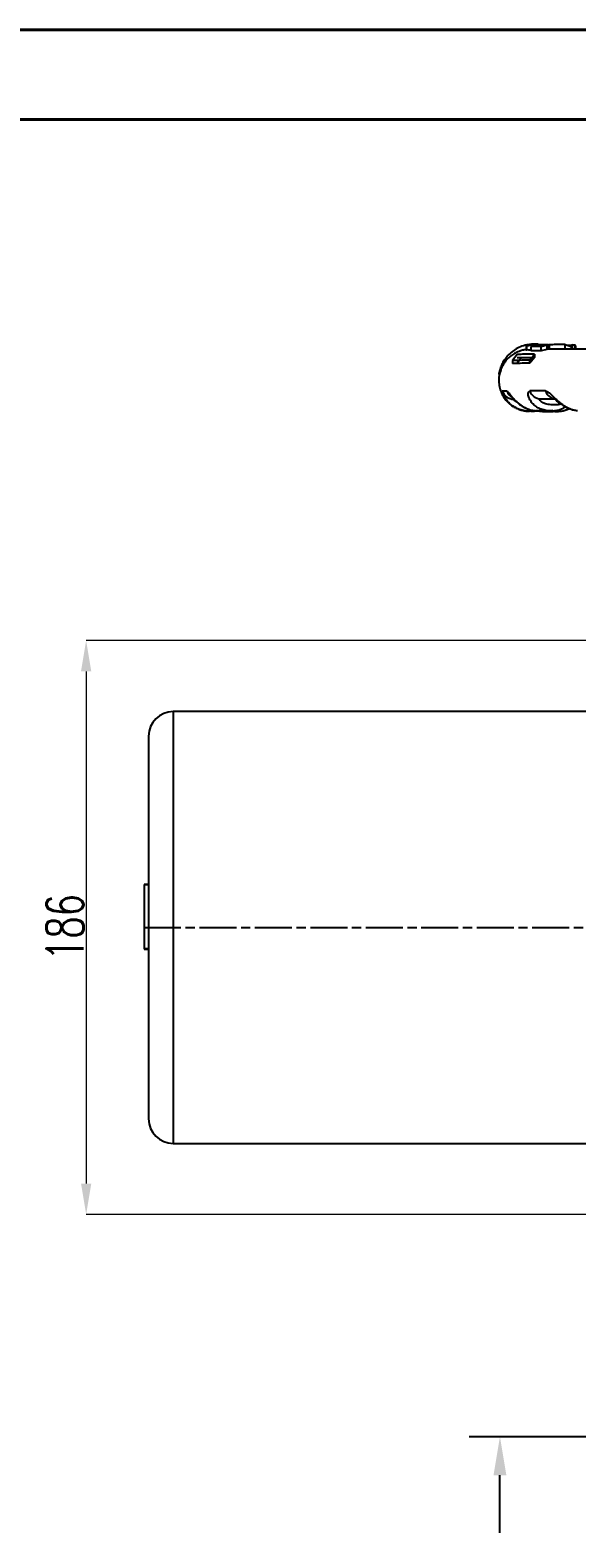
# Model space of a CAD drawing. Header units: millimetres. Extents: x 1890 to 4327, y 775 to 2498.
# Drawn here: x 3340 to 3517.3, y 2013.9 to 2497.9 of the extents above; entities that cross this region are included whole.
import ezdxf

# ---------------------------------------------------------------- set-up
doc = ezdxf.new("R2010")
doc.units = ezdxf.units.MM
doc.linetypes.add('AM_ISO08W050', pattern=[18, 12, -1.5, 3, -1.5])
for name, color, linetype, lineweight in [('AM_5', 3, 'Continuous', 25), ('AM_7', 4, 'AM_ISO08W050', 25), ('AM_BOR', 7, 'Continuous', 50), ('粗实线', 7, 'Continuous', 40)]:
    doc.layers.add(name, color=color, linetype=linetype, lineweight=lineweight)
doc.styles.add('SLDTEXTSTYLE1', font='txt.shx', dxfattribs={"width": 0.7, "bigfont": 'gbcbig.shx'})
doc.styles.get("Standard").update_dxf_attribs({"font": 'arial.ttf'})
doc.styles.add('TH_GBDIM', font='simplex.shx', dxfattribs={"width": 0.707, "bigfont": 'hzfs.shx'})
doc.dimstyles.new('ISO-25$0', dxfattribs={"dimtxt": 2.5, "dimasz": 2.5, "dimexe": 1.25, "dimexo": 0.625, "dimtad": 1, "dimtxsty": 'Standard', "dimcen": 2.5, "dimdle": 5, "dimadec": 0, "dimazin": 0, "dimtfac": 1, "dimtmove": 0, "dimatfit": 3, "dimfxl": 0, "dimarcsym": 0})
doc.dimstyles.new('SLDDIMSTYLE12$0', dxfattribs={"dimtxt": 12, "dimasz": 10, "dimexe": 0, "dimexo": 0.0625, "dimgap": 0.875, "dimtad": 1, "dimdec": 1, "dimlfac": 1.8, "dimrnd": 1e-09, "dimzin": 12, "dimdsep": 46, "dimtxsty": 'SLDTEXTSTYLE1', "dimcen": 0.09, "dimdle": 8.16, "dimclrd": 3, "dimclre": 3, "dimadec": 0, "dimazin": 3, "dimtfac": 1, "dimtdec": 1, "dimtofl": 0, "dimtmove": 0, "dimatfit": 3, "dimfxl": 0, "dimfrac": 2, "dimtolj": 1, "dimlwd": 5, "dimlwe": 5, "dimarcsym": 0})

# ---------------------------------------------------------------- blocks, each defined once
blk = doc.blocks.new('*D57')
at = {"color": 1, "linetype": 'Continuous', "transparency": 16777216}
for p, q in [((3556.01, 2041.88), (3482.53, 2041.88)), ((3492.53, 1610.38), (3492.53, 2029.38)), ((3660, 1597.88), (3482.53, 1597.88))]:
    blk.add_line(p, q, dxfattribs=at)
at = {"color": 1, "linetype": 'ByBlock', "transparency": 16777216}
for points in [[(3490.45, 2029.38), (3494.62, 2029.38), (3492.53, 2041.88)], [(3490.45, 1610.38), (3494.62, 1610.38), (3492.53, 1597.88)]]:
    blk.add_solid(points, dxfattribs=at)
at = {"layer": 'Defpoints', "color": 0, "linetype": 'ByBlock', "transparency": 16777216}
for p in [(3492.53, 2041.88), (3558.51, 2041.88), (3662.5, 1597.88)]:
    blk.add_point(p, dxfattribs=at)
at = {"color": 1, "linetype": 'ByBlock', "lineweight": 5, "transparency": 16777216, "insert": (3480.03, 1819.64), "char_height": 15, "attachment_point": 5, "rotation": 90, "style": 'TH_GBDIM'}
blk.add_mtext('444', dxfattribs=at)
blk = doc.blocks.new('*D58')
at = {"layer": 'AM_5', "color": 3, "lineweight": 5, "transparency": 16777216}
blk.add_line((3527.45, 2299.96), (3358.24, 2299.96), dxfattribs=at)
at = {"layer": 'AM_5', "color": 3, "linetype": 'Continuous', "lineweight": 5, "transparency": 16777216}
for p, q in [((3358.24, 2289.96), (3358.24, 2123.96)), ((3527.45, 2113.96), (3358.24, 2113.96))]:
    blk.add_line(p, q, dxfattribs=at)
at = {"layer": 'AM_5', "color": 3, "transparency": 16777216}
for points in [[(3356.57, 2289.96), (3359.91, 2289.96), (3358.24, 2299.96)], [(3356.57, 2123.96), (3359.91, 2123.96), (3358.24, 2113.96)]]:
    blk.add_solid(points, dxfattribs=at)
at = {"layer": 'Defpoints', "color": 0, "transparency": 16777216}
for p in [(3527.51, 2299.96), (3358.24, 2113.96), (3527.51, 2113.96)]:
    blk.add_point(p, dxfattribs=at)
at = {"layer": 'AM_5', "color": 0, "transparency": 16777216, "insert": (3351.36, 2206.96), "char_height": 12, "attachment_point": 5, "rotation": 90, "style": 'SLDTEXTSTYLE1'}
blk.add_mtext('\\A1;186', dxfattribs=at)
blk = doc.blocks.new('rA3')
at = {"layer": '粗实线'}
for p, q in [((753.384, 421.26), (333.384, 421.26)), ((748.384, 416.26), (358.384, 416.26))]:
    blk.add_line(p, q, dxfattribs=at)

msp = doc.modelspace()

# ---------------------------------------------------------------- linework, layer by layer
at = {"color": 7, "linetype": 'Continuous', "lineweight": 25}
for p, q in [((3502.813, 2396.006), (3501.421, 2395.782)), ((3503.974, 2396.03), (3502.813, 2396.006)), ((3503.712, 2395.94), (3504.9, 2396.082)), ((3503.998, 2396.033), (3503.974, 2396.03)), ((3504.724, 2396.08), (3503.998, 2396.033)), ((3504.9, 2396.082), (3504.724, 2396.08)), ((3498.152, 2392.711), (3496.606, 2390.737)), ((3497.894, 2389.816), (3499.55, 2391.686)), ((3502.623, 2395.808), (3501.032, 2395.442)), ((3501.21, 2395.446), (3501.032, 2395.442)), ((3501.032, 2395.442), (3501.032, 2394.037)), ((3501.21, 2394.04), (3501.032, 2394.037)), ((3501.21, 2395.446), (3503.712, 2395.94)), ((3501.21, 2394.04), (3501.21, 2395.446)), ((3502.584, 2394.201), (3501.21, 2394.04)), ((3502.623, 2395.808), (3501.421, 2395.782)), ((3502.45, 2394.139), (3501.773, 2394.131)), ((3502.221, 2390.837), (3503.719, 2392.792)), ((3503.719, 2391.719), (3502.221, 2389.838)), ((3504.446, 2395.817), (3502.584, 2395.201)), ((3505.939, 2395.238), (3502.584, 2395.201)), ((3502.584, 2395.201), (3502.584, 2393.857)), ((3505.939, 2393.885), (3502.584, 2393.857)), ((3503.719, 2392.792), (3503.719, 2391.719)), ((3507.784, 2395.849), (3504.446, 2395.817)), ((3505.939, 2395.238), (3507.784, 2395.849)), ((3505.939, 2393.885), (3505.939, 2395.238)), ((3507.784, 2394.315), (3505.939, 2393.885)), ((3508.471, 2395.413), (3507.745, 2395.601)), ((3507.784, 2395.849), (3507.784, 2394.315)), ((3508.327, 2395.801), (3507.804, 2395.845)), ((3507.824, 2395.879), (3507.988, 2395.861)), ((3508.471, 2395.003), (3508.107, 2395.142)), ((3508.471, 2395.854), (3508.471, 2394.387)), ((3513.711, 2395.891), (3515.643, 2395.258)), ((3513.711, 2394.42), (3513.711, 2395.891)), ((3514.373, 2395.674), (3515.821, 2395.668)), ((3515.643, 2395.258), (3515.643, 2394.43)), ((3515.643, 2394.693), (3516.032, 2394.484)), ((3516.032, 2394.484), (3515.643, 2394.478)), ((3516.105, 2395.835), (3515.821, 2395.668)), ((3515.821, 2395.668), (3515.821, 2394.598)), ((3516.105, 2395.835), (3516.83, 2395.831)), ((3516.105, 2394.432), (3516.105, 2395.835)), ((3517.13, 2395.505), (3516.83, 2395.831)), ((3516.83, 2395.831), (3516.83, 2394.435)), ((3517.13, 2394.437), (3517.13, 2395.505)), ((3492.794, 2388.651), (3492.198, 2386.505)), ((3492.198, 2386.505), (3492.198, 2386.154)), ((3492.794, 2387.758), (3492.577, 2386.976)), ((3492.805, 2388.674), (3492.794, 2388.651)), ((3492.794, 2387.758), (3492.794, 2388.651)), ((3492.805, 2387.781), (3492.794, 2387.758)), ((3492.805, 2387.781), (3492.805, 2388.674)), ((3493.94, 2389.94), (3493.94, 2390.846)), ((3496.606, 2390.737), (3496.606, 2389.792)), ((3502.221, 2389.838), (3502.221, 2390.837)), ((3492.348, 2386.154), (3492.198, 2386.154)), ((3505.787, 2378.273), (3510.697, 2378.3)), ((3505.787, 2378.273), (3510.816, 2378.27)), ((3501.2, 2374.341), (3501.112, 2374.346)), ((3501.119, 2374.353), (3501.154, 2374.363)), ((3501.134, 2374.358), (3501.191, 2374.325)), ((3501.154, 2374.363), (3501.2, 2374.389)), ((3501.244, 2374.354), (3501.2, 2374.389)), ((3501.244, 2374.354), (3501.201, 2374.342)), ((3501.512, 2374.32), (3501.485, 2374.353)), ((3502.191, 2374.346), (3504.105, 2374.416)), ((3503.432, 2374.435), (3503.913, 2374.54)), ((3505.33, 2374.274), (3504.628, 2374.418)), ((3505.417, 2374.265), (3505.253, 2374.299)), ((3505.33, 2374.274), (3505.253, 2374.299)), ((3505.374, 2374.274), (3505.33, 2374.274)), ((3505.946, 2374.285), (3505.417, 2374.265)), ((3505.943, 2374.265), (3506.321, 2374.214)), ((3508.09, 2374.367), (3505.946, 2374.285)), ((3507.996, 2374.449), (3508.173, 2374.477)), ((3509.68, 2374.505), (3508.091, 2374.439)), ((3508.091, 2374.439), (3508.174, 2374.477)), ((3509.07, 2374.391), (3509.422, 2374.457)), ((3509.767, 2374.232), (3510.969, 2374.28)), ((3510.368, 2374.184), (3510.664, 2374.182)), ((3527.514, 2276.956), (3386.514, 2276.957)), ((3377.014, 2220.885), (3378.514, 2220.885)), ((3377.014, 2220.885), (3377.014, 2200.152)), ((3378.514, 2220.885), (3377.014, 2220.885)), ((3377.014, 2220.885), (3377.014, 2220.885)), ((3377.014, 2200.152), (3378.514, 2200.152)), ((3377.014, 2200.152), (3377.014, 2199.918)), ((3377.014, 2199.918), (3378.514, 2199.918)), ((3386.513, 2136.957), (3527.513, 2136.956))]:
    msp.add_line(p, q, dxfattribs=at)
at = {"color": 7, "linetype": 'Continuous', "lineweight": 25, "flags": 128}
msp.add_lwpolyline([(3386.514, 2276.957), (3386.514, 2276.779), (3386.514, 2276.244), (3386.514, 2275.357), (3386.514, 2274.121), (3386.514, 2272.543), (3386.514, 2270.631), (3386.514, 2268.394), (3386.514, 2265.845), (3386.514, 2262.995), (3386.514, 2259.859), (3386.514, 2256.454), (3386.514, 2252.797), (3386.514, 2248.906), (3386.514, 2244.802), (3386.514, 2240.504), (3386.514, 2236.036), (3386.514, 2231.419), (3386.514, 2226.678), (3386.514, 2221.837), (3386.514, 2216.919), (3386.514, 2211.951), (3386.514, 2206.957), (3386.514, 2201.963), (3386.514, 2196.995), (3386.514, 2192.077), (3386.514, 2187.236), (3386.514, 2182.494), (3386.514, 2177.878), (3386.514, 2173.41), (3386.514, 2169.112), (3386.514, 2165.008), (3386.513, 2161.117), (3386.513, 2157.459), (3386.513, 2154.054), (3386.513, 2150.919), (3386.513, 2148.069), (3386.513, 2145.519), (3386.513, 2143.283), (3386.513, 2141.37), (3386.513, 2139.792), (3386.513, 2138.557), (3386.513, 2137.669), (3386.513, 2137.135), (3386.513, 2136.957)], dxfattribs=at)
at = {"color": 7, "linetype": 'Continuous', "lineweight": 25}
for centre, radius, start, end in [((3496.161, 2268.335), 112.461, 90.67829, 91.46899), ((3497.01, 2382.173), 3.99, 200.7466, 269.94723), ((3498.564, 2382.187), 3.987, 200.53714, 238.92466), ((3525.907, -1519.503), 3900.426, 90.273673, 90.347423), ((3505.852, 2382.069), 3.796, 198.69099, 269.01094), ((3510.797, 2381.99), 3.692, 197.51104, 268.43264), ((3517.849, 3781.295), 1407.053, 269.518479, 269.594895), ((3386.514, 2268.957), 8, 89.99969, 179.99969), ((3386.513, 2144.957), 8, 179.99969, 269.99969)]:
    msp.add_arc(centre, radius, start, end, dxfattribs=at)
for points, knots in [([(3501.032, 2394.229), (3500.98, 2394.223), (3500.841, 2394.208), (3500.463, 2394.152), (3499.896, 2394.039), (3499.174, 2393.846), (3498.261, 2393.519), (3497.136, 2392.972), (3495.879, 2392.124), (3494.65, 2390.962), (3493.599, 2389.546), (3492.806, 2387.951), (3492.306, 2386.237), (3492.118, 2384.461), (3492.247, 2382.678), (3492.689, 2380.947), (3493.431, 2379.322), (3494.448, 2377.854), (3495.708, 2376.59), (3497.073, 2375.638), (3498.332, 2375.031), (3499.328, 2374.69), (3500.088, 2374.502), (3500.661, 2374.4), (3500.985, 2374.358), (3501.088, 2374.348), (3501.112, 2374.346)], [0, 0, 0, 0, 0.0148867, 0.0392673, 0.0620584, 0.0873333, 0.1182037, 0.1585511, 0.2087423, 0.2639748, 0.320539, 0.3773811, 0.4342854, 0.491206, 0.5481328, 0.6050646, 0.6620035, 0.7189518, 0.7759064, 0.832816, 0.878701, 0.9113007, 0.9380514, 0.963413, 0.9915051, 1, 1, 1, 1]), ([(3501.419, 2395.782), (3500.987, 2395.7), (3499.889, 2395.49), (3498.247, 2394.779), (3496.541, 2393.706), (3495.074, 2392.397), (3494.306, 2391.346), (3493.94, 2390.846)], [0, 0, 0, 0, 0.1436466, 0.3657796, 0.5794741, 0.7996194, 1, 1, 1, 1]), ([(3503.719, 2392.792), (3502.602, 2392.778), (3500.381, 2392.75), (3498.892, 2392.724), (3498.152, 2392.711)], [0, 0, 0, 0, 0.5034187, 1, 1, 1, 1]), ([(3498.152, 2391.672), (3498.897, 2391.68), (3500.387, 2391.696), (3502.609, 2391.711), (3503.719, 2391.719)], [0, 0, 0, 0, 0.4999998, 1, 1, 1, 1]), ([(3507.656, 2395.664), (3507.81, 2395.65), (3508.133, 2395.619), (3508.355, 2395.509), (3508.471, 2395.452)], [0, 0, 0, 0, 0.4794776, 1, 1, 1, 1]), ([(3507.656, 2395.473), (3507.747, 2395.456), (3508.064, 2395.394), (3508.302, 2395.293), (3508.471, 2395.22)], [0, 0, 0, 0, 0.2892723, 1, 1, 1, 1]), ([(3507.656, 2395.315), (3507.728, 2395.296), (3508.013, 2395.219), (3508.276, 2395.076), (3508.471, 2394.97)], [0, 0, 0, 0, 0.2547132, 1, 1, 1, 1]), ([(3508.471, 2395.724), (3508.47, 2395.724), (3508.25, 2395.79), (3508.017, 2395.77), (3507.784, 2395.75)], [0, 0, 0, 0, 0.0059339, 1, 1, 1, 1]), ([(3508.471, 2394.927), (3508.308, 2395.023), (3508.089, 2395.151), (3507.847, 2395.219), (3507.784, 2395.237)], [0, 0, 0, 0, 0.7422142, 1, 1, 1, 1]), ([(3662.515, 2394.634), (3660.117, 2394.634), (3656.735, 2394.634), (3651.732, 2394.633), (3647.441, 2394.633), (3642.336, 2394.631), (3636.995, 2394.63), (3631.429, 2394.628), (3625.726, 2394.625), (3619.941, 2394.622), (3614.116, 2394.618), (3608.286, 2394.614), (3602.479, 2394.609), (3596.72, 2394.604), (3591.029, 2394.598), (3585.425, 2394.592), (3579.924, 2394.586), (3574.542, 2394.578), (3569.293, 2394.571), (3564.189, 2394.563), (3559.242, 2394.554), (3554.462, 2394.545), (3549.859, 2394.536), (3545.443, 2394.526), (3541.221, 2394.516), (3537.201, 2394.506), (3533.389, 2394.495), (3529.792, 2394.484), (3526.413, 2394.473), (3523.259, 2394.462), (3520.331, 2394.451), (3517.631, 2394.439), (3515.163, 2394.427), (3512.923, 2394.416), (3510.918, 2394.404), (3509.194, 2394.393), (3508.23, 2394.386), (3507.784, 2394.382)], [0, 0, 0, 0, 0.0344071, 0.0485109, 0.0718894, 0.0961605, 0.1221805, 0.149305, 0.1772714, 0.2058697, 0.2349502, 0.2644009, 0.2941371, 0.3240924, 0.3542143, 0.3844599, 0.4147936, 0.445185, 0.4756078, 0.5060385, 0.5364555, 0.5668389, 0.5971695, 0.6274283, 0.6575964, 0.6876542, 0.7175815, 0.7473561, 0.7769545, 0.8063502, 0.8355137, 0.8644114, 0.8930048, 0.921249, 0.9490912, 0.9764687, 1, 1, 1, 1]), ([(3507.796, 2395.871), (3507.95, 2395.876), (3508.136, 2395.881), (3508.315, 2395.829), (3508.346, 2395.82)], [0, 0, 0, 0, 0.8253899, 1, 1, 1, 1]), ([(3513.711, 2395.891), (3512.666, 2395.885), (3510.573, 2395.874), (3509.173, 2395.861), (3508.471, 2395.854)], [0, 0, 0, 0, 0.4988559, 1, 1, 1, 1]), ([(3493.94, 2390.846), (3493.795, 2390.616), (3493.507, 2390.162), (3493.168, 2389.506), (3492.953, 2389.028), (3492.852, 2388.787), (3492.814, 2388.694), (3492.808, 2388.68), (3492.805, 2388.674)], [0, 0, 0, 0, 0.2914797, 0.5750699, 0.8079281, 0.8967748, 0.9490808, 1, 1, 1, 1]), ([(3494.514, 2390.691), (3494.51, 2390.688), (3494.27, 2390.486), (3494.104, 2390.211), (3493.94, 2389.94)], [0, 0, 0, 0, 0.01355435, 1, 1, 1, 1]), ([(3502.221, 2390.837), (3501.093, 2390.819), (3498.853, 2390.784), (3497.351, 2390.752), (3496.606, 2390.737)], [0, 0, 0, 0, 0.5039201, 1, 1, 1, 1]), ([(3502.221, 2389.838), (3501.101, 2389.83), (3498.861, 2389.815), (3497.357, 2389.799), (3496.606, 2389.792)], [0, 0, 0, 0, 0.5000002, 1, 1, 1, 1]), ([(3501.154, 2374.363), (3500.552, 2374.462), (3499.382, 2374.655), (3497.728, 2375.338), (3496.51, 2376.1), (3495.662, 2376.809), (3495.1, 2377.362), (3494.608, 2377.936), (3494.178, 2378.531), (3493.833, 2379.104), (3493.48, 2379.811), (3493.222, 2380.564), (3493.26, 2380.694), (3493.278, 2380.759)], [0, 0, 0, 0, 0.1284973, 0.2497639, 0.3799902, 0.4410033, 0.4995684, 0.5633982, 0.624473, 0.6884765, 0.7497189, 0.8750081, 1, 1, 1, 1]), ([(3494.83, 2380.788), (3494.946, 2380.726), (3495.179, 2380.601), (3495.832, 2379.706), (3496.562, 2378.774), (3497.273, 2377.988), (3498.045, 2377.224), (3498.937, 2376.492), (3499.927, 2375.847), (3500.982, 2375.278), (3502.394, 2374.708), (3503.563, 2374.516), (3504.165, 2374.418)], [0, 0, 0, 0, 0.1245331, 0.2497204, 0.3746604, 0.4358129, 0.4997369, 0.6193085, 0.6831267, 0.7499061, 0.8713351, 1, 1, 1, 1]), ([(3496.947, 2378.359), (3496.938, 2378.357), (3496.905, 2378.349), (3497.032, 2378.196), (3497.311, 2377.895), (3497.924, 2377.302), (3498.961, 2376.417), (3500.656, 2375.402), (3502.138, 2374.725), (3503.05, 2374.631), (3503.185, 2374.617)], [0, 0, 0, 0, 0.023323, 0.0856596, 0.1580207, 0.2430344, 0.4417407, 0.6789866, 0.9522608, 1, 1, 1, 1]), ([(3498.204, 2377.137), (3498.075, 2377.199), (3497.692, 2377.382), (3497.246, 2377.752), (3496.965, 2378.109), (3496.993, 2378.158), (3497.006, 2378.182)], [0, 0, 0, 0, 0.1407072, 0.4184993, 0.7090977, 1, 1, 1, 1]), ([(3507.996, 2374.449), (3507.429, 2374.547), (3506.327, 2374.738), (3504.815, 2375.42), (3503.743, 2376.182), (3503.034, 2376.891), (3502.588, 2377.445), (3502.224, 2378.021), (3501.942, 2378.617), (3501.76, 2379.191), (3501.648, 2379.9), (3501.737, 2380.656), (3502.083, 2380.787), (3502.256, 2380.852)], [0, 0, 0, 0, 0.12847248, 0.24975174, 0.3799936, 0.44100837, 0.49957067, 0.56339972, 0.6244689, 0.68847721, 0.74971847, 0.87501061, 1, 1, 1, 1]), ([(3512.358, 2376.607), (3512.219, 2376.566), (3511.451, 2376.344), (3510.035, 2376.297), (3508.198, 2376.432), (3506.768, 2376.865), (3505.904, 2377.397), (3505.526, 2377.84), (3505.493, 2378.2), (3505.689, 2378.249), (3505.787, 2378.273)], [0, 0, 0, 0, 0.0426739, 0.2343151, 0.4259587, 0.6169991, 0.7170695, 0.8085352, 0.9042176, 1, 1, 1, 1]), ([(3507.277, 2380.879), (3507.541, 2380.816), (3508.071, 2380.69), (3509.083, 2379.791), (3510.028, 2378.854), (3510.858, 2378.065), (3511.717, 2377.299), (3512.654, 2376.566), (3513.655, 2375.92), (3514.697, 2375.352), (3516.059, 2374.783), (3517.153, 2374.595), (3517.716, 2374.499)], [0, 0, 0, 0, 0.1245352, 0.2497123, 0.3746683, 0.4358121, 0.4997348, 0.6193036, 0.6831306, 0.7499247, 0.8713728, 1, 1, 1, 1]), ([(3510.912, 2378.141), (3510.867, 2378.128), (3510.714, 2378.084), (3510.647, 2378.009), (3510.75, 2377.838), (3511.024, 2377.594), (3511.365, 2377.322), (3511.829, 2376.974), (3512.918, 2376.199), (3514.5, 2375.337), (3516.114, 2374.72), (3516.914, 2374.646), (3517.109, 2374.628)], [0, 0, 0, 0, 0.0349153, 0.1182998, 0.1932785, 0.2622653, 0.3240599, 0.3768786, 0.4681528, 0.7421421, 0.9372986, 1, 1, 1, 1]), ([(3501.216, 2374.335), (3501.277, 2374.329), (3501.543, 2374.302), (3501.78, 2374.293), (3501.952, 2374.285), (3502.058, 2374.281)], [0, 0, 0, 0, 0.102874, 0.4498624, 1, 1, 1, 1]), ([(3504.061, 2374.478), (3504.037, 2374.471), (3503.145, 2374.18), (3502.182, 2374.268), (3501.244, 2374.354)], [0, 0, 0, 0, 0.0262577, 1, 1, 1, 1]), ([(3502.609, 2374.298), (3503.053, 2374.288), (3503.56, 2374.277), (3504.044, 2374.401), (3504.105, 2374.416)], [0, 0, 0, 0, 0.87522233, 1, 1, 1, 1]), ([(3503.94, 2374.454), (3503.92, 2374.45), (3503.701, 2374.405), (3503.411, 2374.374), (3503.076, 2374.334), (3502.983, 2374.329), (3502.929, 2374.326)], [0, 0, 0, 0, 0.02437842, 0.26552725, 0.57548966, 1, 1, 1, 1]), ([(3504.165, 2374.418), (3504.709, 2374.423), (3505.798, 2374.434), (3507.263, 2374.444), (3507.996, 2374.449)], [0, 0, 0, 0, 0.4993996, 1, 1, 1, 1]), ([(3508.091, 2374.439), (3507.359, 2374.434), (3505.895, 2374.423), (3504.805, 2374.413), (3504.259, 2374.408)], [0, 0, 0, 0, 0.4993996, 1, 1, 1, 1]), ([(3505.351, 2374.359), (3505.636, 2374.362), (3506.308, 2374.369), (3507.55, 2374.38), (3508.606, 2374.388), (3509.104, 2374.391)], [0, 0, 0, 0, 0.2805546, 0.6611713, 1, 1, 1, 1]), ([(3505.417, 2374.265), (3506.048, 2374.259), (3507.312, 2374.248), (3508.948, 2374.237), (3509.767, 2374.232)], [0, 0, 0, 0, 0.499399, 1, 1, 1, 1]), ([(3509.683, 2374.241), (3508.863, 2374.246), (3507.334, 2374.257), (3506.151, 2374.267), (3505.603, 2374.272)], [0, 0, 0, 0, 0.5361807, 1, 1, 1, 1]), ([(3509.422, 2374.457), (3510.48, 2374.551), (3512.109, 2374.696), (3513.495, 2375.533), (3513.981, 2375.826)], [0, 0, 0, 0, 0.6493093, 1, 1, 1, 1]), ([(3510.637, 2374.182), (3511.248, 2374.215), (3512.444, 2374.279), (3513.915, 2374.677), (3514.722, 2375.064), (3514.999, 2375.196)], [0, 0, 0, 0, 0.4074999, 0.7971073, 1, 1, 1, 1]), ([(3510.969, 2374.28), (3511.434, 2374.282), (3512.761, 2374.289), (3514.171, 2374.697), (3514.962, 2375.194), (3514.977, 2375.203)], [0, 0, 0, 0, 0.3456559, 0.9874843, 1, 1, 1, 1]), ([(3378.514, 2268.957), (3378.514, 2268.868), (3378.514, 2268.688), (3378.514, 2267.199), (3378.514, 2264.951), (3378.514, 2262.109), (3378.514, 2258.929), (3378.514, 2255.169), (3378.514, 2250.876), (3378.514, 2246.114), (3378.514, 2240.962), (3378.514, 2235.511), (3378.514, 2229.272), (3378.514, 2222.269), (3378.514, 2214.596), (3378.514, 2206.957), (3378.514, 2199.318), (3378.514, 2191.645), (3378.514, 2184.643), (3378.514, 2178.403), (3378.514, 2172.952), (3378.514, 2167.8), (3378.513, 2163.038), (3378.513, 2158.745), (3378.513, 2154.985), (3378.513, 2151.805), (3378.513, 2148.963), (3378.513, 2146.715), (3378.513, 2145.226), (3378.513, 2145.046), (3378.513, 2144.957)], [0, 0, 0, 0, 0.03881441, 0.07883249, 0.1199761, 0.15188795, 0.18430368, 0.21706425, 0.25, 0.28293574, 0.31569631, 0.34811204, 0.38002389, 0.4211651, 0.46118377, 0.5, 0.53881379, 0.57883249, 0.6199761, 0.65188795, 0.68430368, 0.71706425, 0.75, 0.78293574, 0.81569631, 0.84811204, 0.88002389, 0.9211651, 0.96118438, 1, 1, 1, 1])]:
    msp.add_open_spline(points, degree=3, knots=knots, dxfattribs=at)
at = {"layer": 'AM_7'}
msp.add_line((3377.014, 2206.956), (4015.231, 2206.956), dxfattribs=at)

# ---------------------------------------------------------------- block references
at = {"layer": 'AM_BOR', "xscale": 5.80078125, "yscale": 5.80078125, "zscale": 5.80078125}
msp.add_blockref('rA3', (-43.587, 54.271), dxfattribs=at)

# ---------------------------------------------------------------- dimensions: what is measured, and where the dimension line sits
at = {"color": 0, "linetype": 'ByBlock', "lineweight": 5}
dim = msp.add_linear_dim(base=(3492.533, 2041.878), p1=(3662.5, 1597.878), p2=(3558.513, 2041.878), angle=90, dimstyle='ISO-25$0', override={"dimscale": 5, "dimtxt": 3, "dimexe": 2, "dimexo": 0.5, "dimgap": 1, "dimdec": 1, "dimtxsty": 'TH_GBDIM', "dimcen": 2, "dimclrd": 1, "dimclre": 1, "dimclrt": 1, "dimtdec": 1, "dimatfit": 0, "dimlwd": 65535, "dimlwe": 65535}, dxfattribs=at)
dim.commit()
dim.dimension.update_dxf_attribs({"geometry": '*D57', "text_midpoint": (3492.533, 1819.644), "dimtype": 160})
at = {"layer": 'AM_5'}
dim = msp.add_linear_dim(base=(3358.239, 2113.956), p1=(3527.514, 2299.956), p2=(3527.513, 2113.956), angle=90, dimstyle='SLDDIMSTYLE12$0', override={"dimlfac": 1, "dimpost": ''}, dxfattribs=at)
dim.commit()
dim.dimension.update_dxf_attribs({"geometry": '*D58', "text_midpoint": (3351.364, 2206.956)})

doc.saveas('drawing.dxf')
